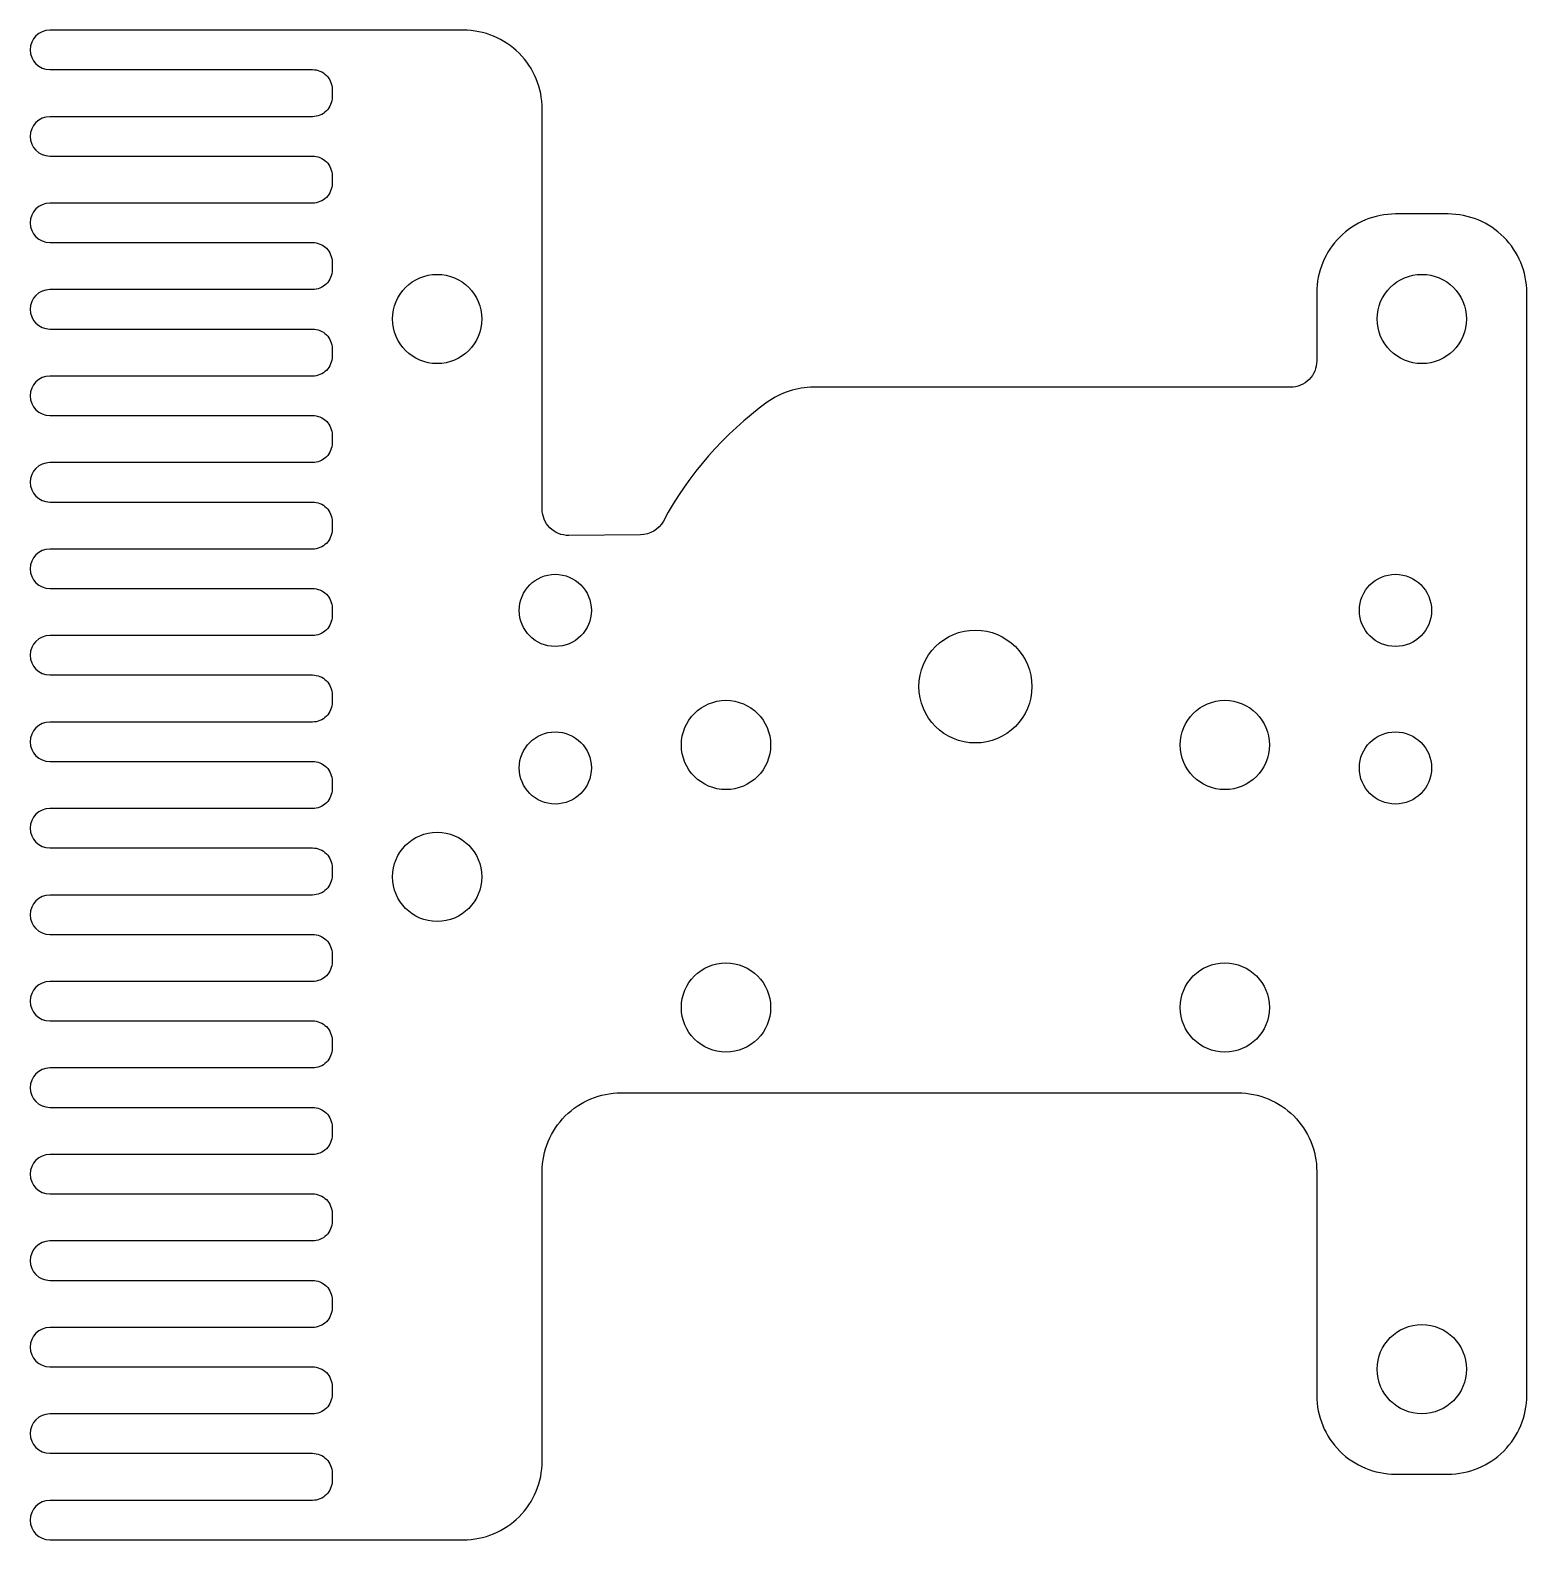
# Model space of a CAD drawing. Header units: millimetres. Extents: x -36 to 21, y -32.4 to 25.1.
import ezdxf

# ---------------------------------------------------------------- set-up
doc = ezdxf.new("R2010")
doc.units = ezdxf.units.MM
doc.layers.get('0').update_dxf_attribs({"linetype": 'CONTINUOUS'})

msp = doc.modelspace()

# ---------------------------------------------------------------- linework, layer by layer
msp.add_lwpolyline([(-35.248, -14.429, 1), (-35.248, -15.929), (-25.248, -15.929, -0.414214), (-24.498, -16.679), (-24.498, -16.974, -0.414214), (-25.248, -17.724), (-35.248, -17.724, 1), (-35.248, -19.224), (-25.248, -19.224, -0.414214), (-24.498, -19.974), (-24.498, -20.268, -0.414214), (-25.248, -21.018), (-35.248, -21.018, 1), (-35.248, -22.518), (-25.248, -22.518, -0.414214), (-24.498, -23.268), (-24.498, -23.562, -0.414214), (-25.248, -24.312), (-35.248, -24.312, 1), (-35.248, -25.812), (-25.248, -25.812, -0.414214), (-24.498, -26.562), (-24.498, -26.856, -0.414214), (-25.248, -27.606), (-35.248, -27.606, 1), (-35.248, -29.106), (-25.248, -29.106, -0.414214), (-24.498, -29.856), (-24.498, -30.15, -0.414214), (-25.248, -30.9), (-35.248, -30.9, 1), (-35.248, -32.4), (-19.498, -32.4, 0.414214), (-16.498, -29.4), (-16.498, -18.375, -0.414214), (-13.498, -15.375), (10.002, -15.375, -0.414214), (13.002, -18.375), (13.002, -26.9, 0.414214), (16.002, -29.9), (18.002, -29.9, 0.414214), (21.002, -26.9), (21.002, 15.1, 0.414214), (18.002, 18.1), (16.002, 18.1, 0.414214), (13.002, 15.1), (13.002, 12.5, -0.414214), (12.002, 11.5), (-6.164, 11.5, 0.158163), (-7.926, 10.929, 0.112744), (-11.884, 6.404, -0.273466), (-12.756, 5.879), (-15.489, 5.855, -0.416786), (-16.498, 6.855), (-16.498, 22.1, 0.414214), (-19.498, 25.1), (-35.248, 25.1, 1), (-35.248, 23.6), (-25.248, 23.6, -0.414214), (-24.498, 22.85), (-24.498, 22.556, -0.414214), (-25.248, 21.806), (-35.248, 21.806, 1), (-35.248, 20.306), (-25.248, 20.306, -0.414214), (-24.498, 19.556), (-24.498, 19.262, -0.414214), (-25.248, 18.512), (-35.248, 18.512, 1), (-35.248, 17.012), (-25.248, 17.012, -0.414214), (-24.498, 16.262), (-24.498, 15.968, -0.414214), (-25.248, 15.218), (-35.248, 15.218, 1), (-35.248, 13.718), (-25.248, 13.718, -0.414214), (-24.498, 12.968), (-24.498, 12.674, -0.414214), (-25.248, 11.924), (-35.248, 11.924, 1), (-35.248, 10.424), (-25.248, 10.424, -0.414214), (-24.498, 9.674), (-24.498, 9.379, -0.414214), (-25.248, 8.629), (-35.248, 8.629, 1), (-35.248, 7.129), (-25.248, 7.129, -0.414214), (-24.498, 6.379), (-24.498, 6.085, -0.414214), (-25.248, 5.335), (-35.248, 5.335, 1), (-35.248, 3.835), (-25.248, 3.835, -0.414214), (-24.498, 3.085), (-24.498, 2.791, -0.414214), (-25.248, 2.041), (-35.248, 2.041, 1), (-35.248, 0.541), (-25.248, 0.541, -0.414214), (-24.498, -0.209), (-24.498, -0.503, -0.414214), (-25.248, -1.253), (-35.248, -1.253, 1), (-35.248, -2.753), (-25.248, -2.753, -0.414214), (-24.498, -3.503), (-24.498, -3.797, -0.414214), (-25.248, -4.547), (-35.248, -4.547, 1), (-35.248, -6.047), (-25.248, -6.047, -0.414214), (-24.498, -6.797), (-24.498, -7.091, -0.414214), (-25.248, -7.841), (-35.248, -7.841, 1), (-35.248, -9.341), (-25.248, -9.341, -0.414214), (-24.498, -10.091), (-24.498, -10.385, -0.414214), (-25.248, -11.135), (-35.248, -11.135, 1), (-35.248, -12.635), (-25.248, -12.635, -0.414214), (-24.498, -13.385), (-24.498, -13.679, -0.414214), (-25.248, -14.429)], format="xyb", close=True)
for centre, radius in [((-20.498, 14.1), 1.7), ((17.002, 14.1), 1.7), ((-16, 3), 1.375), ((16, 3), 1.375), ((0.002, 0.1), 2.15), ((-9.498, -2.125), 1.7), ((9.502, -2.125), 1.7), ((-16, -3), 1.375), ((16, -3), 1.375), ((-20.498, -7.15), 1.7), ((-9.498, -12.125), 1.7), ((9.502, -12.125), 1.7), ((17.002, -25.9), 1.7)]:
    msp.add_circle(centre, radius)

doc.saveas('drawing.dxf')
